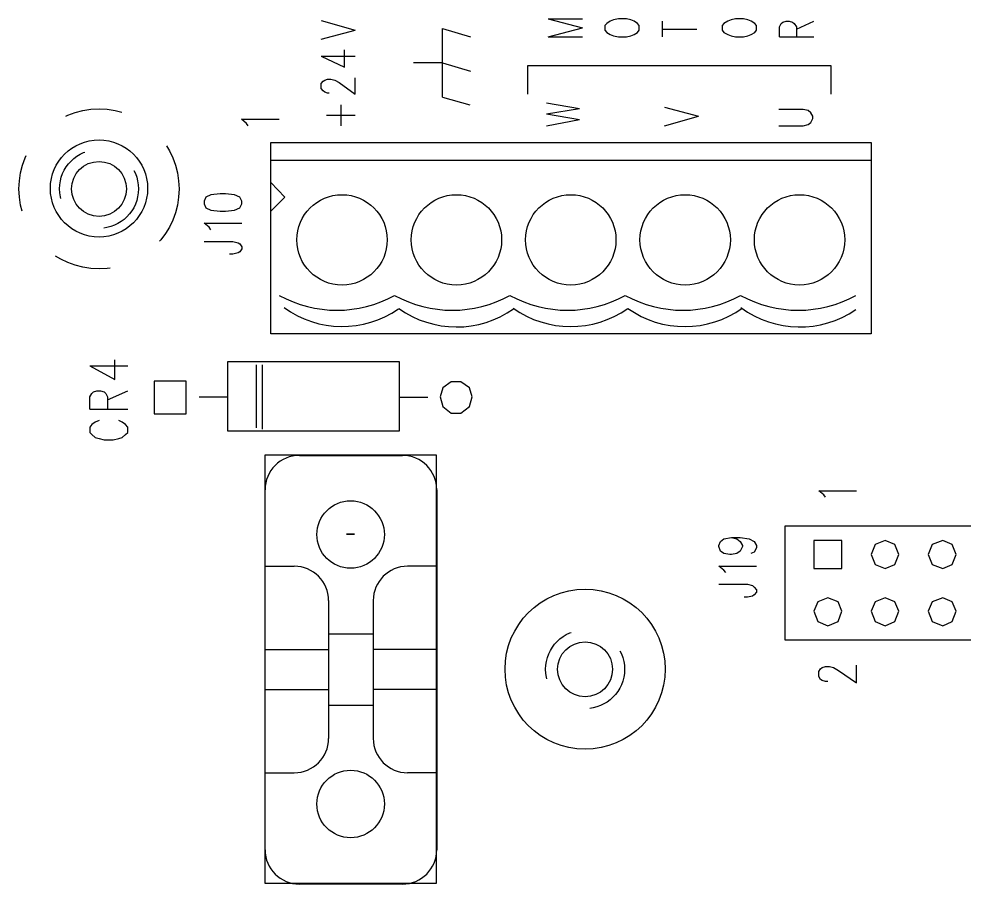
# Model space of a CAD drawing. Extents: x 0 to 31.8, y 0 to 20.
# Drawn here: x 5.804 to 7.456, y 6.507 to 8.02 of the extents above; entities that cross this region are included whole.
import ezdxf

# ---------------------------------------------------------------- set-up
doc = ezdxf.new("R2010")
doc.units = 0
doc.header["$LTSCALE"] = 0.25
doc.header["$MEASUREMENT"] = 0
doc.linetypes.add('HIDDEN', pattern=[0.375, 0.25, -0.125])
doc.layers.add('10', color=7, linetype='CONTINUOUS')
doc.layers.add('OBJECT', color=2, linetype='CONTINUOUS')

# ---------------------------------------------------------------- blocks, each defined once
blk = doc.blocks.new('CARD_GUIDES')
at = {"layer": '10'}
for p, q in [((4.7418, 8.8569), (4.922, 8.8569)), ((4.6818, 8.1669), (4.6818, 8.7969)), ((4.982, 8.7969), (4.982, 8.1669)), ((4.922, 8.1069), (4.7418, 8.1069))]:
    blk.add_line(p, q, dxfattribs=at)
for centre, start, end in [((4.7418, 8.7969), 90, 180), ((4.922, 8.7969), 0, 90), ((4.7418, 8.1669), 180, 270), ((4.922, 8.1669), 270, 0)]:
    blk.add_arc(centre, 0.06, start, end, dxfattribs=at)

msp = doc.modelspace()

# ---------------------------------------------------------------- linework, layer by layer
at = {"layer": '10'}
for points in [[(6.3323, 8.0173), (6.3914, 8.0005)], [(6.729, 8.0202), (6.789, 8.0045)], [(6.729, 8.0202), (6.789, 8.0202)], [(6.8284, 8.0005), (6.8314, 7.9966), (6.8373, 7.9927), (6.8432, 7.9907), (6.852, 7.9887), (6.8658, 7.9887), (6.8737, 7.9907), (6.8796, 7.9927), (6.8855, 7.9966), (6.8884, 8.0005), (6.8884, 8.0084), (6.8855, 8.0124), (6.8796, 8.0163), (6.8737, 8.0183), (6.8658, 8.0202), (6.852, 8.0202), (6.8432, 8.0183), (6.8373, 8.0163), (6.8314, 8.0124), (6.8284, 8.0084), (6.8284, 8.0005)], [(6.9288, 7.9887), (6.9288, 8.0163)], [(7.0331, 8.0005), (7.0361, 7.9966), (7.043, 7.9927), (7.0489, 7.9907), (7.0568, 7.9887), (7.0705, 7.9887), (7.0784, 7.9907), (7.0843, 7.9927), (7.0902, 7.9966), (7.0932, 8.0005), (7.0932, 8.0084), (7.0902, 8.0124), (7.0843, 8.0163), (7.0784, 8.0183), (7.0705, 8.0202), (7.0568, 8.0202), (7.0489, 8.0183), (7.043, 8.0163), (7.0361, 8.0124), (7.0331, 8.0084), (7.0331, 8.0005)], [(7.1335, 7.9887), (7.1335, 8.0064), (7.1365, 8.0124), (7.1394, 8.0143), (7.1453, 8.0163), (7.1503, 8.0163), (7.1562, 8.0143), (7.1591, 8.0124), (7.1631, 8.0064), (7.1631, 7.9887)], [(7.1631, 8.0025), (7.1936, 8.0163)], [(6.3323, 7.9848), (6.3914, 8.0005)], [(6.544, 7.8834), (6.544, 8.0035)], [(6.544, 8.0035), (6.5932, 7.9887)], [(6.729, 7.9887), (6.789, 8.0045)], [(6.9288, 8.0025), (6.9888, 8.0025)], [(6.729, 7.9887), (6.789, 7.9887)], [(7.1335, 7.9887), (7.1936, 7.9887)], [(6.3323, 7.9553), (6.3727, 7.9356), (6.3727, 7.9661)], [(6.3323, 7.9553), (6.3914, 7.9553)], [(6.544, 7.9435), (6.4938, 7.9435)], [(6.544, 7.9435), (6.5932, 7.9287)], [(6.6936, 7.8883), (6.6936, 7.9385), (7.2231, 7.9385), (7.2231, 7.8883)], [(6.3461, 7.8903), (6.3432, 7.8903), (6.3383, 7.8923), (6.3353, 7.8942), (6.3323, 7.8982), (6.3323, 7.907), (6.3353, 7.911), (6.3383, 7.9129), (6.3432, 7.9149), (6.3491, 7.9149), (6.356, 7.9129), (6.3638, 7.909), (6.3914, 7.8883), (6.3914, 7.9169)], [(6.3668, 7.8332), (6.3668, 7.8696)], [(6.544, 7.8834), (6.5922, 7.8696)], [(6.726, 7.8736), (6.7841, 7.8637)], [(6.3412, 7.8519), (6.3914, 7.8519)], [(6.726, 7.8539), (6.7841, 7.8637)], [(6.726, 7.8539), (6.7841, 7.844)], [(6.9327, 7.8657), (6.9918, 7.85)], [(7.1325, 7.8332), (7.1749, 7.8332), (7.1837, 7.8352), (7.1886, 7.8391), (7.1916, 7.846), (7.1916, 7.85), (7.1886, 7.8559), (7.1837, 7.8598), (7.1749, 7.8618), (7.1325, 7.8618)], [(6.2044, 7.8332), (6.2014, 7.8372), (6.1926, 7.845), (6.2585, 7.845)], [(6.726, 7.8332), (6.7841, 7.844)], [(6.9327, 7.8332), (6.9918, 7.85)], [(6.2438, 7.8037), (7.294, 7.8037), (7.294, 7.4691), (6.2438, 7.4691), (6.2438, 7.8037)], [(6.2438, 7.7732), (7.294, 7.7732)], [(6.2438, 7.6836), (6.2684, 7.7082), (6.2438, 7.7338)], [(6.1276, 7.6964), (6.1306, 7.6895), (6.1394, 7.6856), (6.1552, 7.6836), (6.165, 7.6836), (6.1808, 7.6856), (6.1896, 7.6895), (6.1936, 7.6964), (6.1936, 7.7013), (6.1896, 7.7082), (6.1808, 7.7122), (6.165, 7.7141), (6.1552, 7.7141), (6.1394, 7.7122), (6.1306, 7.7082), (6.1276, 7.7013), (6.1276, 7.6964)], [(6.1394, 7.6511), (6.1365, 7.6561), (6.1276, 7.663), (6.1936, 7.663)], [(6.1276, 7.6305), (6.1778, 7.6305), (6.1867, 7.6285), (6.1896, 7.6265), (6.1936, 7.6216), (6.1936, 7.6177), (6.1896, 7.6128), (6.1867, 7.6108), (6.1778, 7.6088), (6.1719, 7.6088)], [(5.9278, 7.413), (5.9711, 7.3893), (5.9711, 7.4238)], [(5.9278, 7.413), (5.9938, 7.413)], [(6.169, 7.2987), (6.169, 7.4207), (6.4682, 7.4207), (6.4682, 7.2987), (6.169, 7.2987)], [(6.2182, 7.4148), (6.2182, 7.3046)], [(6.229, 7.4148), (6.229, 7.3026)], [(6.04, 7.3293), (6.0961, 7.3293), (6.0961, 7.3864), (6.04, 7.3864), (6.04, 7.3293)], [(6.5961, 7.3588), (6.5912, 7.3746), (6.5764, 7.3854), (6.5597, 7.3854), (6.5449, 7.3746), (6.54, 7.3588), (6.5449, 7.3421), (6.5597, 7.3303), (6.5764, 7.3303), (6.5912, 7.3421), (6.5961, 7.3588)], [(5.9278, 7.3372), (5.9278, 7.3588), (5.9308, 7.3647), (5.9337, 7.3677), (5.9396, 7.3696), (5.9465, 7.3696), (5.9524, 7.3677), (5.9554, 7.3647), (5.9583, 7.3588), (5.9583, 7.3372)], [(5.9583, 7.3539), (5.9938, 7.3696)], [(6.169, 7.3587), (6.1188, 7.3587)], [(6.4682, 7.3587), (6.5184, 7.3587)], [(5.9278, 7.3372), (5.9938, 7.3372)], [(5.9436, 7.3175), (5.9367, 7.3145), (5.9308, 7.3106), (5.9278, 7.3057), (5.9278, 7.2968), (5.9308, 7.2929), (5.9367, 7.288), (5.9436, 7.286), (5.9524, 7.284), (5.9682, 7.284), (5.978, 7.286), (5.9839, 7.288), (5.9898, 7.2929), (5.9938, 7.2968), (5.9938, 7.3057), (5.9898, 7.3106), (5.9839, 7.3145), (5.978, 7.3175)], [(6.2339, 6.5073), (6.2339, 7.2573), (6.5331, 7.2573), (6.5331, 6.5073), (6.2339, 6.5073)], [(7.2142, 7.1836), (7.2113, 7.1876), (7.2024, 7.1944), (7.2684, 7.1944)], [(7.1434, 6.9335), (7.1434, 7.1333), (8.8934, 7.1333), (8.8934, 6.9335), (7.1434, 6.9335)], [(6.3904, 7.1187), (6.3766, 7.1187), (6.3904, 7.1187)], [(7.0499, 7.1128), (7.0587, 7.1108), (7.0646, 7.1059), (7.0686, 7.099), (7.0686, 7.097), (7.0646, 7.0891), (7.0587, 7.0852), (7.0499, 7.0832), (7.0469, 7.0832), (7.0361, 7.0852), (7.0302, 7.0891), (7.0272, 7.097), (7.0272, 7.099), (7.0302, 7.1059), (7.0361, 7.1108), (7.0499, 7.1128), (7.0646, 7.1128), (7.0804, 7.1108), (7.0892, 7.1059), (7.0932, 7.099), (7.0932, 7.095), (7.0892, 7.0872), (7.0833, 7.0852)], [(7.1936, 7.0586), (7.2428, 7.0586), (7.2428, 7.1078), (7.1936, 7.1078), (7.1936, 7.0586)], [(7.3422, 7.0832), (7.3353, 7.1009), (7.3186, 7.1078), (7.3009, 7.1009), (7.294, 7.0832), (7.3009, 7.0655), (7.3186, 7.0586), (7.3353, 7.0655), (7.3422, 7.0832)], [(7.4426, 7.0832), (7.4357, 7.1009), (7.419, 7.1078), (7.4003, 7.1009), (7.3934, 7.0832), (7.4003, 7.0655), (7.419, 7.0586), (7.4357, 7.0655), (7.4426, 7.0832)], [(7.04, 7.0517), (7.0361, 7.0557), (7.0272, 7.0626), (7.0932, 7.0626)], [(7.0272, 7.0311), (7.0774, 7.0311), (7.0863, 7.0291), (7.0892, 7.0261), (7.0932, 7.0212), (7.0932, 7.0173), (7.0892, 7.0124), (7.0863, 7.0104), (7.0774, 7.0084), (7.0715, 7.0084)], [(7.2428, 6.9838), (7.2359, 7.0006), (7.2182, 7.0074), (7.2005, 7.0006), (7.1936, 6.9838), (7.2005, 6.9661), (7.2182, 6.9582), (7.2359, 6.9661), (7.2428, 6.9838)], [(7.3422, 6.9838), (7.3353, 7.0006), (7.3186, 7.0074), (7.3009, 7.0006), (7.294, 6.9838), (7.3009, 6.9661), (7.3186, 6.9582), (7.3353, 6.9661), (7.3422, 6.9838)], [(7.4426, 6.9838), (7.4357, 7.0006), (7.419, 7.0074), (7.4003, 7.0006), (7.3934, 6.9838), (7.4003, 6.9661), (7.419, 6.9582), (7.4357, 6.9661), (7.4426, 6.9838)], [(7.2182, 6.8608), (7.2142, 6.8608), (7.2083, 6.8628), (7.2054, 6.8647), (7.2024, 6.8696), (7.2024, 6.8785), (7.2054, 6.8834), (7.2083, 6.8854), (7.2142, 6.8874), (7.2211, 6.8874), (7.228, 6.8854), (7.2369, 6.8805), (7.2684, 6.8588), (7.2684, 6.8893)]]:
    msp.add_lwpolyline(points, dxfattribs=at)
for centre, radius in [((5.9436, 7.7236), 0.085), ((6.3686, 7.6336), 0.079), ((6.5686, 7.6336), 0.079), ((6.7686, 7.6336), 0.079), ((6.9686, 7.6336), 0.079), ((7.1686, 7.6336), 0.079), ((6.7936, 6.8826), 0.14)]:
    msp.add_circle(centre, radius, dxfattribs=at)
for centre, radius, start, end in [((6.3688, 7.6541), 0.1721, 233.8446, 304.8446), ((6.5686, 7.6542), 0.1729, 234.365, 305.365), ((6.7684, 7.6542), 0.1723, 234.3407, 305.3407), ((6.9682, 7.6542), 0.1723, 234.5517, 305.5517), ((7.169, 7.6542), 0.1729, 233.5339, 304.5339)]:
    msp.add_arc(centre, radius, start, end, dxfattribs=at)
at = {"layer": 'OBJECT'}
for p, q in [((6.234, 7.0626), (6.2851, 7.0626)), ((6.5342, 7.0626), (6.4831, 7.0626)), ((6.3451, 7.0026), (6.3451, 6.7613)), ((6.4231, 7.0026), (6.4231, 6.7613)), ((6.3451, 6.9443), (6.4231, 6.9443)), ((6.234, 6.9169), (6.3451, 6.9169)), ((6.5342, 6.9169), (6.4231, 6.9169)), ((6.234, 6.8469), (6.3451, 6.8469)), ((6.5342, 6.8469), (6.4231, 6.8469)), ((6.3451, 6.8195), (6.4231, 6.8195)), ((6.234, 6.7013), (6.2851, 6.7013)), ((6.5342, 6.7013), (6.4831, 6.7013))]:
    msp.add_line(p, q, dxfattribs=at)
at = {"layer": 'OBJECT', "linetype": 'HIDDEN'}
for centre, radius in [((5.9436, 7.7228), 0.14), ((5.9436, 7.7228), 0.069), ((6.7936, 6.8823), 0.069)]:
    msp.add_circle(centre, radius, dxfattribs=at)
at = {"layer": 'OBJECT'}
for centre, radius in [((5.9436, 7.7228), 0.048), ((6.3836, 7.1181), 0.059), ((6.7936, 6.8823), 0.048), ((6.3836, 6.6467), 0.059)]:
    msp.add_circle(centre, radius, dxfattribs=at)
for centre, radius, start, end in [((6.3596, 7.7202), 0.2097, 241.2465, 298.7535), ((6.5613, 7.7202), 0.2097, 241.2465, 298.7535), ((6.763, 7.7202), 0.2097, 241.2465, 298.7535), ((6.9647, 7.7202), 0.2097, 241.2465, 298.7535), ((7.1664, 7.7202), 0.2097, 241.2465, 298.7535), ((6.2851, 7.0026), 0.06, 0, 90), ((6.4831, 7.0026), 0.06, 90, 180), ((6.2851, 6.7613), 0.06, 270, 0), ((6.4831, 6.7613), 0.06, 180, 270)]:
    msp.add_arc(centre, radius, start, end, dxfattribs=at)

# ---------------------------------------------------------------- block references
msp.add_blockref('CARD_GUIDES', (1.5522, -1.6004), dxfattribs=at)

doc.saveas('drawing.dxf')
